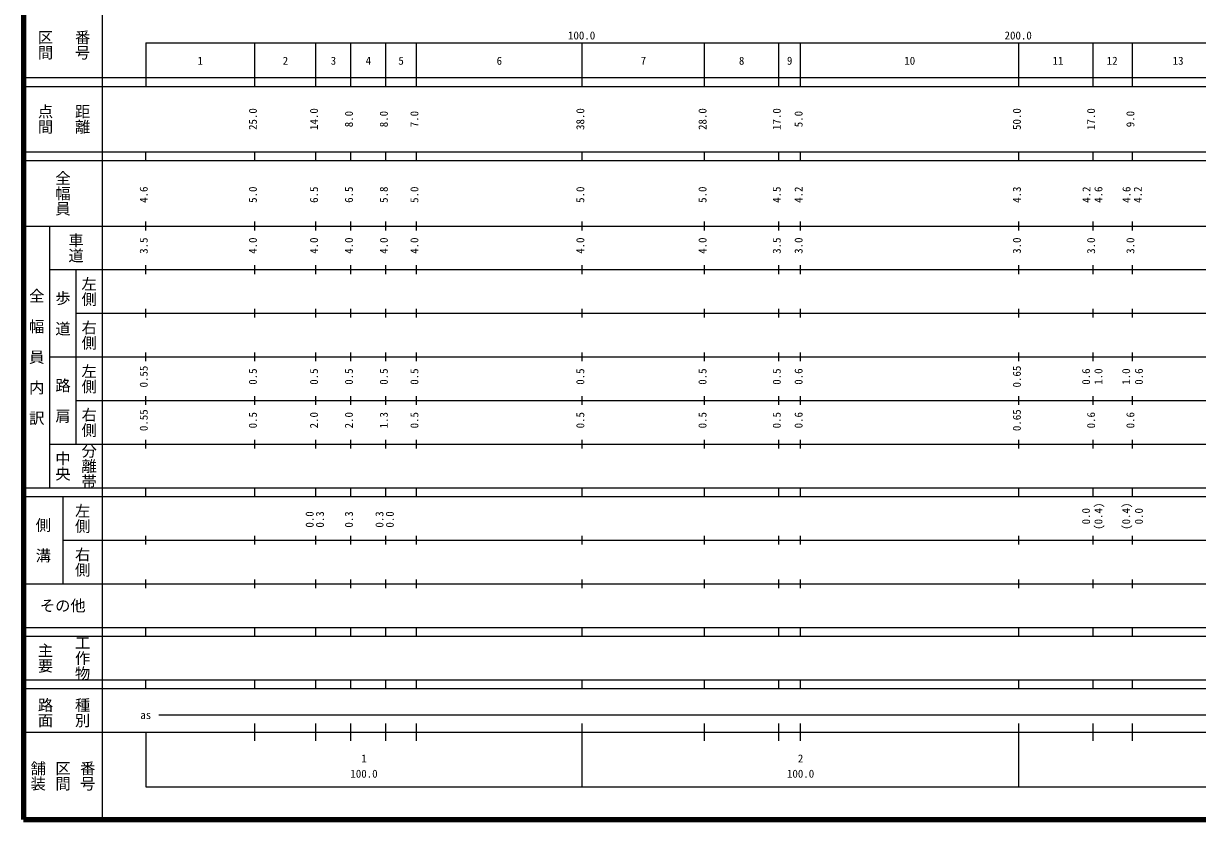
# Model space of a CAD drawing. Units: millimetres, scale not verified. Extents: x 40000 to 680000, y 20000 to 380000.
# Drawn here: x 40000 to 308920, y 20000 to 202409 of the extents above; entities that cross this region are included whole.
import ezdxf
from ezdxf.enums import TextEntityAlignment as Align

# ---------------------------------------------------------------- set-up
doc = ezdxf.new("R2010")
doc.units = ezdxf.units.MM
doc.header["$LTSCALE"] = 1000
doc.layers.add('M-TTL', color=2, linetype='Continuous', lineweight=140)
doc.layers.add('M-TTL-BAND', color=7, linetype='Continuous', lineweight=25)
doc.styles.add('@ＭＳ ゴシック', font='')
doc.styles.add('ＭＳ ゴシック', font='')
doc.styles.get('@ＭＳ ゴシック').set_extended_font_data('@MS Gothic')
doc.styles.get('ＭＳ ゴシック').set_extended_font_data('MS Gothic')

msp = doc.modelspace()

# ---------------------------------------------------------------- linework, layer by layer
at = {"layer": 'M-TTL'}
for p, q in [((40000, 380000), (40000, 20000)), ((40000, 20000), (680000, 20000))]:
    msp.add_line(p, q, dxfattribs=at)
at = {"layer": 'M-TTL-BAND'}
for p, q in [((58000, 370000), (58000, 20000)), ((68000, 198000), (579000, 198000)), ((68000, 198000), (68000, 188000)), ((93000, 188000), (93000, 198000)), ((107000, 188000), (107000, 198000)), ((115000, 188000), (115000, 198000)), ((123000, 188000), (123000, 198000)), ((130000, 188000), (130000, 198000)), ((168000, 188000), (168000, 198000)), ((196000, 188000), (196000, 198000)), ((213000, 188000), (213000, 198000)), ((218000, 188000), (218000, 198000)), ((268000, 188000), (268000, 198000)), ((285000, 188000), (285000, 198000)), ((294000, 188000), (294000, 198000)), ((40000, 190000), (579000, 190000)), ((40000, 188000), (579000, 188000)), ((40000, 173000), (579000, 173000)), ((68000, 171000), (68000, 173000)), ((93000, 171000), (93000, 173000)), ((107000, 171000), (107000, 173000)), ((115000, 171000), (115000, 173000)), ((123000, 171000), (123000, 173000)), ((130000, 171000), (130000, 173000)), ((168000, 171000), (168000, 173000)), ((196000, 171000), (196000, 173000)), ((213000, 171000), (213000, 173000)), ((218000, 171000), (218000, 173000)), ((268000, 171000), (268000, 173000)), ((285000, 171000), (285000, 173000)), ((294000, 171000), (294000, 173000)), ((40000, 171000), (579000, 171000)), ((40000, 156000), (579000, 156000)), ((46000, 96000), (46000, 156000)), ((68000, 155000), (68000, 157000)), ((93000, 155000), (93000, 157000)), ((107000, 155000), (107000, 157000)), ((115000, 155000), (115000, 157000)), ((123000, 155000), (123000, 157000)), ((130000, 155000), (130000, 157000)), ((168000, 155000), (168000, 157000)), ((196000, 155000), (196000, 157000)), ((213000, 155000), (213000, 157000)), ((218000, 155000), (218000, 157000)), ((268000, 155000), (268000, 157000)), ((285000, 155000), (285000, 157000)), ((294000, 155000), (294000, 157000)), ((46000, 146000), (579000, 146000)), ((52000, 146000), (52000, 106000)), ((68000, 145000), (68000, 147000)), ((93000, 145000), (93000, 147000)), ((107000, 145000), (107000, 147000)), ((115000, 145000), (115000, 147000)), ((123000, 145000), (123000, 147000)), ((130000, 145000), (130000, 147000)), ((168000, 145000), (168000, 147000)), ((196000, 145000), (196000, 147000)), ((213000, 145000), (213000, 147000)), ((218000, 145000), (218000, 147000)), ((268000, 145000), (268000, 147000)), ((285000, 145000), (285000, 147000)), ((294000, 145000), (294000, 147000)), ((52000, 136000), (579000, 136000)), ((68000, 135000), (68000, 137000)), ((93000, 135000), (93000, 137000)), ((107000, 135000), (107000, 137000)), ((115000, 135000), (115000, 137000)), ((123000, 135000), (123000, 137000)), ((130000, 135000), (130000, 137000)), ((168000, 135000), (168000, 137000)), ((196000, 135000), (196000, 137000)), ((213000, 135000), (213000, 137000)), ((218000, 135000), (218000, 137000)), ((268000, 135000), (268000, 137000)), ((285000, 135000), (285000, 137000)), ((294000, 135000), (294000, 137000)), ((68000, 125000), (68000, 127000)), ((93000, 125000), (93000, 127000)), ((107000, 125000), (107000, 127000)), ((115000, 125000), (115000, 127000)), ((123000, 125000), (123000, 127000)), ((130000, 125000), (130000, 127000)), ((168000, 125000), (168000, 127000)), ((196000, 125000), (196000, 127000)), ((213000, 125000), (213000, 127000)), ((218000, 125000), (218000, 127000)), ((268000, 125000), (268000, 127000)), ((285000, 125000), (285000, 127000)), ((294000, 125000), (294000, 127000)), ((46000, 126000), (579000, 126000)), ((52000, 116000), (579000, 116000)), ((68000, 115000), (68000, 117000)), ((93000, 115000), (93000, 117000)), ((107000, 115000), (107000, 117000)), ((115000, 115000), (115000, 117000)), ((123000, 115000), (123000, 117000)), ((130000, 115000), (130000, 117000)), ((168000, 115000), (168000, 117000)), ((196000, 115000), (196000, 117000)), ((213000, 115000), (213000, 117000)), ((218000, 115000), (218000, 117000)), ((268000, 115000), (268000, 117000)), ((285000, 115000), (285000, 117000)), ((294000, 115000), (294000, 117000)), ((46000, 106000), (579000, 106000)), ((68000, 105000), (68000, 107000)), ((93000, 105000), (93000, 107000)), ((107000, 105000), (107000, 107000)), ((115000, 105000), (115000, 107000)), ((123000, 105000), (123000, 107000)), ((130000, 105000), (130000, 107000)), ((168000, 105000), (168000, 107000)), ((196000, 105000), (196000, 107000)), ((213000, 105000), (213000, 107000)), ((218000, 105000), (218000, 107000)), ((268000, 105000), (268000, 107000)), ((285000, 105000), (285000, 107000)), ((294000, 105000), (294000, 107000)), ((40000, 96000), (579000, 96000)), ((68000, 94000), (68000, 96000)), ((93000, 94000), (93000, 96000)), ((107000, 94000), (107000, 96000)), ((115000, 94000), (115000, 96000)), ((123000, 94000), (123000, 96000)), ((130000, 94000), (130000, 96000)), ((168000, 94000), (168000, 96000)), ((196000, 94000), (196000, 96000)), ((213000, 94000), (213000, 96000)), ((218000, 94000), (218000, 96000)), ((268000, 94000), (268000, 96000)), ((285000, 94000), (285000, 96000)), ((294000, 94000), (294000, 96000)), ((40000, 94000), (579000, 94000)), ((49000, 94000), (49000, 74000)), ((49000, 84000), (579000, 84000)), ((68000, 83000), (68000, 85000)), ((93000, 83000), (93000, 85000)), ((107000, 83000), (107000, 85000)), ((115000, 83000), (115000, 85000)), ((123000, 83000), (123000, 85000)), ((130000, 83000), (130000, 85000)), ((168000, 83000), (168000, 85000)), ((196000, 83000), (196000, 85000)), ((213000, 83000), (213000, 85000)), ((218000, 83000), (218000, 85000)), ((268000, 83000), (268000, 85000)), ((285000, 83000), (285000, 85000)), ((294000, 83000), (294000, 85000)), ((40000, 74000), (579000, 74000)), ((68000, 73000), (68000, 75000)), ((93000, 73000), (93000, 75000)), ((107000, 73000), (107000, 75000)), ((115000, 73000), (115000, 75000)), ((123000, 73000), (123000, 75000)), ((130000, 73000), (130000, 75000)), ((168000, 73000), (168000, 75000)), ((196000, 73000), (196000, 75000)), ((213000, 73000), (213000, 75000)), ((218000, 73000), (218000, 75000)), ((268000, 73000), (268000, 75000)), ((285000, 73000), (285000, 75000)), ((294000, 73000), (294000, 75000)), ((40000, 64000), (579000, 64000)), ((40000, 62000), (579000, 62000)), ((68000, 62000), (68000, 64000)), ((93000, 62000), (93000, 64000)), ((107000, 62000), (107000, 64000)), ((115000, 62000), (115000, 64000)), ((123000, 62000), (123000, 64000)), ((130000, 62000), (130000, 64000)), ((168000, 62000), (168000, 64000)), ((196000, 62000), (196000, 64000)), ((213000, 62000), (213000, 64000)), ((218000, 62000), (218000, 64000)), ((268000, 62000), (268000, 64000)), ((285000, 62000), (285000, 64000)), ((294000, 62000), (294000, 64000)), ((40000, 52000), (579000, 52000)), ((68000, 50000), (68000, 52000)), ((93000, 50000), (93000, 52000)), ((107000, 50000), (107000, 52000)), ((115000, 50000), (115000, 52000)), ((123000, 50000), (123000, 52000)), ((130000, 50000), (130000, 52000)), ((168000, 50000), (168000, 52000)), ((196000, 50000), (196000, 52000)), ((213000, 50000), (213000, 52000)), ((218000, 50000), (218000, 52000)), ((268000, 50000), (268000, 52000)), ((285000, 50000), (285000, 52000)), ((294000, 50000), (294000, 52000)), ((40000, 50000), (579000, 50000)), ((71000, 44000), (565000, 44000)), ((93000, 38000), (93000, 42000)), ((107000, 38000), (107000, 42000)), ((115000, 38000), (115000, 42000)), ((123000, 38000), (123000, 42000)), ((130000, 38000), (130000, 42000)), ((168000, 27500), (168000, 42000)), ((196000, 38000), (196000, 42000)), ((213000, 38000), (213000, 42000)), ((218000, 38000), (218000, 42000)), ((268000, 27500), (268000, 42000)), ((285000, 38000), (285000, 42000)), ((294000, 38000), (294000, 42000)), ((40000, 40000), (579000, 40000)), ((68000, 40000), (68000, 27500)), ((68000, 27500), (579000, 27500))]:
    msp.add_line(p, q, dxfattribs=at)

# ---------------------------------------------------------------- texts
at = {"layer": 'M-TTL-BAND', "style": '@ＭＳ ゴシック'}
for s, p in [('区間', (45000, 197500)), ('番号', (53500, 197500)), ('点間', (45000, 180500)), ('距離', (53500, 180500)), ('全幅員', (49000, 163500)), ('車道', (52000, 151000)), ('左側', (55000, 141000)), ('全\u3000幅\u3000員\u3000内\u3000訳', (43000, 126000)), ('歩\u3000道', (49000, 136000)), ('右側', (55000, 131000)), ('左側', (55000, 121000)), ('路\u3000肩', (49000, 116000)), ('右側', (55000, 111000)), ('分離帯', (55000, 101000)), ('中央', (49000, 101000)), ('左側', (53500, 89000)), ('側\u3000溝', (44500, 84000)), ('右側', (53500, 79000)), ('主要', (45000, 57000)), ('工作物', (53500, 57000)), ('路面', (45000, 44500)), ('種別', (53500, 44500)), ('舗装', (43333, 30000)), ('区間', (49000, 30000)), ('番号', (54667, 30000))]:
    msp.add_text(s, height=2566, rotation=270, dxfattribs=at).set_placement(p, align=Align.MIDDLE_CENTER)
at = {"layer": 'M-TTL-BAND', "style": 'ＭＳ ゴシック'}
for s, p in [('100.0', (167844, 198195)), ('200.0', (267844, 198195)), ('1', (80500, 192405)), ('2', (100000, 192405)), ('3', (111000, 192405)), ('4', (119000, 192405)), ('5', (126500, 192405)), ('6', (149000, 192405)), ('7', (182000, 192405)), ('8', (204500, 192405)), ('9', (215500, 192405)), ('10', (243000, 192405)), ('11', (276961, 192405)), ('12', (289380, 192405)), ('13', (304476, 192405)), ('as', (68000, 42500)), ('1', (118000, 32523)), ('2', (218000, 32523)), ('100.0', (118000, 29033)), ('100.0', (218000, 29033))]:
    msp.add_text(s, height=1833, dxfattribs=at).set_placement(p, align=Align.BOTTOM_CENTER)
for s, p in [('25.0', (94000, 180500)), ('14.0', (108000, 180500)), ('8.0', (116000, 180500)), ('8.0', (124000, 180500)), ('7.0', (131000, 180500)), ('38.0', (169000, 180500)), ('28.0', (197000, 180500)), ('17.0', (214000, 180500)), ('5.0', (219000, 180500)), ('50.0', (269000, 180500)), ('17.0', (286000, 180500)), ('9.0', (295000, 180500)), ('4.6', (69000, 163174)), ('5.0', (94000, 163174)), ('6.5', (108000, 163174)), ('6.5', (116000, 163174)), ('5.8', (124000, 163174)), ('5.0', (131000, 163174)), ('5.0', (169000, 163174)), ('5.0', (197000, 163174)), ('4.5', (214000, 163174)), ('4.2', (219000, 163174)), ('4.3', (269000, 163174)), ('4.2', (284938, 163174)), ('4.6', (287681, 163174)), ('4.6', (294115, 163174)), ('4.2', (296705, 163174)), ('3.5', (69000, 151500)), ('4.0', (94000, 151500)), ('4.0', (108000, 151500)), ('4.0', (116000, 151500)), ('4.0', (124000, 151500)), ('4.0', (131000, 151500)), ('4.0', (169000, 151500)), ('4.0', (197000, 151500)), ('3.5', (214000, 151500)), ('3.0', (219000, 151500)), ('3.0', (269000, 151500)), ('3.0', (286000, 151500)), ('3.0', (295000, 151500)), ('0.55', (69000, 121500)), ('0.65', (269000, 121500)), ('0.5', (94000, 121500)), ('0.5', (108000, 121500)), ('0.5', (116000, 121500)), ('0.5', (124000, 121500)), ('0.5', (131000, 121500)), ('0.5', (169000, 121500)), ('0.5', (197000, 121500)), ('0.5', (214000, 121500)), ('0.6', (219000, 121500)), ('0.6', (284850, 121500)), ('1.0', (287681, 121500)), ('1.0', (294027, 121500)), ('0.6', (296946, 121500)), ('0.55', (69000, 111500)), ('0.5', (94000, 111500)), ('2.0', (108000, 111500)), ('2.0', (116000, 111500)), ('1.3', (124000, 111500)), ('0.5', (131000, 111500)), ('0.5', (169000, 111500)), ('0.5', (197000, 111500)), ('0.5', (214000, 111500)), ('0.6', (219000, 111500)), ('0.65', (269000, 111500)), ('0.6', (286000, 111500)), ('0.6', (295000, 111500)), ('(0.4)', (287681, 89500)), ('(0.4)', (294027, 89500)), ('0.0', (107000, 88764)), ('0.3', (109370, 88764)), ('0.3', (116000, 88764)), ('0.3', (123000, 88764)), ('0.0', (125370, 88764)), ('0.0', (284850, 89500)), ('0.0', (296946, 89500))]:
    msp.add_text(s, height=1833, rotation=90, dxfattribs=at).set_placement(p, align=Align.BOTTOM_CENTER)
msp.add_text('その他', height=2566, dxfattribs=at).set_placement((49000, 69000), align=Align.MIDDLE_CENTER)

doc.saveas('drawing.dxf')
